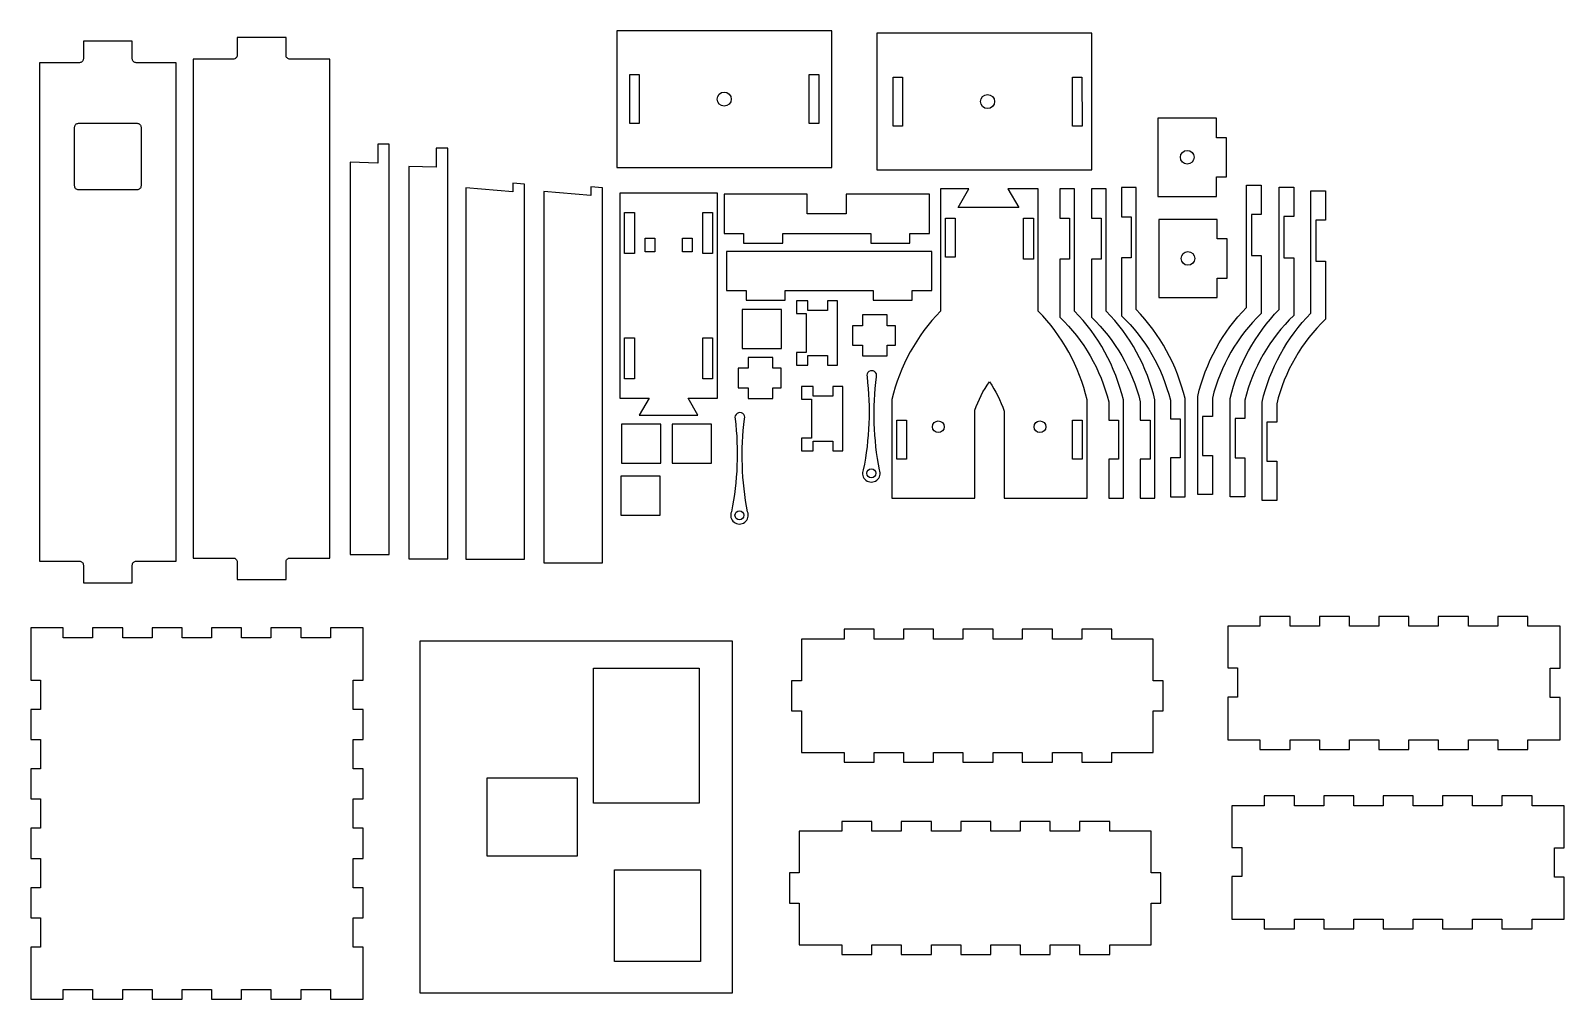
# Model space of a CAD drawing. Extents: x 3477 to 4262, y 1693 to 2189.
import ezdxf

# ---------------------------------------------------------------- set-up
doc = ezdxf.new("R2010")
doc.units = 0
doc.layers.get('0').update_dxf_attribs({"linetype": 'CONTINUOUS'})

msp = doc.modelspace()

# ---------------------------------------------------------------- linework, layer by layer
for points in [[(3776.89, 2118.96), (3886.89, 2118.96), (3886.89, 2188.96), (3776.89, 2188.96)], [(4019.93, 2117.7), (4019.93, 2187.7), (3909.93, 2187.7), (3909.93, 2117.7)], [(4019.93, 2117.7), (4019.93, 2187.7), (3909.93, 2187.7), (3909.93, 2117.7)], [(3783.59, 2166.46), (3788.39, 2166.46), (3788.39, 2141.46), (3783.59, 2141.46)], [(3875.39, 2166.46), (3880.19, 2166.46), (3880.19, 2141.46), (3875.39, 2141.46)], [(3918.28, 2165.2), (3923.08, 2165.2), (3923.08, 2140.2), (3918.28, 2140.2)], [(3918.28, 2165.2), (3923.08, 2165.2), (3923.08, 2140.2), (3918.28, 2140.2)], [(4010.07, 2140.2), (4010.08, 2165.2), (4014.88, 2165.2), (4014.89, 2140.2)], [(4010.07, 2140.2), (4010.08, 2165.2), (4014.88, 2165.2), (4014.89, 2140.2)], [(4053.74, 2144.19), (4053.74, 2104.19), (4083.74, 2104.19), (4083.74, 2114.19), (4088.74, 2114.19), (4088.74, 2134.19), (4083.74, 2134.19), (4083.74, 2144.19)], [(3640.53, 1920.97), (3660.53, 1920.97), (3660.53, 2130.97), (3654.63, 2130.97), (3654.63, 2121.18), (3640.53, 2121.67)], [(3670.51, 1918.86), (3690.51, 1918.86), (3690.51, 2128.86), (3684.61, 2128.86), (3684.61, 2119.07), (3670.51, 2119.56)], [(3729.79, 1918.57), (3729.79, 2110.42), (3723.79, 2110.95), (3723.79, 2106.47), (3699.79, 2108.57), (3699.79, 1918.57)], [(3769.6, 1916.75), (3769.6, 2108.6), (3763.6, 2109.12), (3763.6, 2104.65), (3739.6, 2106.75), (3739.6, 1916.75)], [(3828.45, 2105.9), (3778.45, 2105.9), (3778.45, 2000.9), (3793.45, 2000.9), (3788.45, 1992.24), (3818.45, 1992.24), (3813.45, 2000.9), (3828.45, 2000.9)], [(3894.22, 2105.25), (3894.22, 2095.25), (3874.22, 2095.25), (3874.22, 2105.25), (3831.81, 2105.25), (3831.81, 2085.25), (3841.81, 2085.25), (3841.81, 2080.25), (3861.81, 2080.25), (3861.81, 2085.25), (3906.81, 2085.25), (3906.81, 2080.25), (3926.81, 2080.25), (3926.81, 2085.25), (3936.81, 2085.25), (3936.81, 2105.25)], [(3780.95, 2095.9), (3785.95, 2095.9), (3785.95, 2074.9), (3780.95, 2074.9)], [(3820.95, 2095.9), (3825.95, 2095.9), (3825.95, 2074.9), (3820.95, 2074.9)], [(3950.01, 2093.06), (3950.01, 2073.06), (3945.01, 2073.06), (3945.01, 2093.06)], [(3985.01, 2072.06), (3985.01, 2093.06), (3990.01, 2093.06), (3990.01, 2072.06)], [(4054.1, 2092.44), (4054.1, 2052.44), (4084.1, 2052.44), (4084.1, 2062.44), (4089.1, 2062.44), (4089.1, 2082.44), (4084.1, 2082.44), (4084.1, 2092.44)], [(3796.45, 2082.81), (3796.45, 2075.81), (3791.45, 2075.81), (3791.45, 2082.81)], [(3815.45, 2082.81), (3815.45, 2075.81), (3810.45, 2075.81), (3810.45, 2082.81)], [(3938.05, 2076.04), (3833.05, 2076.04), (3833.05, 2056.04), (3843.05, 2056.04), (3843.05, 2051.04), (3863.05, 2051.04), (3863.05, 2056.04), (3908.05, 2056.04), (3908.05, 2051.04), (3928.05, 2051.04), (3928.05, 2056.04), (3938.05, 2056.04)], [(3873.77, 2024.32), (3868.77, 2024.32), (3868.77, 2017.82), (3874.66, 2017.82), (3874.66, 2022.82), (3884.66, 2022.82), (3884.66, 2017.82), (3889.77, 2017.82), (3889.77, 2050.82), (3884.66, 2050.82), (3884.66, 2045.82), (3874.66, 2045.82), (3874.66, 2050.82), (3868.77, 2050.82), (3868.77, 2044.32), (3873.77, 2044.32)], [(3841.11, 2026.4), (3861.11, 2026.4), (3861.11, 2046.4), (3841.11, 2046.4)], [(3902.53, 2043.56), (3902.53, 2038.06), (3897.53, 2038.06), (3897.53, 2028.06), (3902.53, 2028.06), (3902.53, 2022.56), (3915.2, 2022.56), (3915.2, 2028.06), (3919.53, 2028.06), (3919.53, 2038.06), (3915.2, 2038.06), (3915.2, 2043.56)], [(3780.95, 2031.9), (3785.95, 2031.9), (3785.95, 2010.9), (3780.95, 2010.9)], [(3820.95, 2031.9), (3825.95, 2031.9), (3825.95, 2010.9), (3820.95, 2010.9)], [(3844.08, 2021.77), (3844.08, 2016.27), (3839.08, 2016.27), (3839.08, 2006.27), (3844.08, 2006.27), (3844.08, 2000.77), (3856.75, 2000.77), (3856.75, 2006.27), (3861.08, 2006.27), (3861.08, 2016.27), (3856.75, 2016.27), (3856.75, 2021.77)], [(3876.47, 1980.51), (3871.47, 1980.51), (3871.47, 1974.01), (3877.36, 1974.01), (3877.36, 1979.01), (3887.36, 1979.01), (3887.36, 1974.01), (3892.47, 1974.01), (3892.47, 2007.01), (3887.36, 2007.01), (3887.36, 2002.01), (3877.36, 2002.01), (3877.36, 2007.01), (3871.47, 2007.01), (3871.47, 2000.51), (3876.47, 2000.51)], [(3779.41, 1967.71), (3799.41, 1967.71), (3799.41, 1987.71), (3779.41, 1987.71)], [(3805.31, 1967.71), (3825.31, 1967.71), (3825.31, 1987.71), (3805.31, 1987.71)], [(3925.15, 1989.75), (3925.15, 1969.75), (3920.15, 1969.75), (3920.15, 1989.75)], [(4015.01, 1969.75), (4010.01, 1969.75), (4010.01, 1989.75), (4015.01, 1989.75)], [(3779.03, 1941.06), (3799.03, 1941.06), (3799.03, 1961.06), (3779.03, 1961.06)], [(3493.82, 1878.46), (3493.82, 1883.46), (3477.12, 1883.46), (3477.12, 1856.76), (3482.12, 1856.76), (3482.12, 1841.76), (3477.12, 1841.76), (3477.12, 1826.36), (3482.12, 1826.36), (3482.12, 1811.36), (3477.12, 1811.36), (3477.12, 1795.96), (3482.12, 1795.96), (3482.12, 1780.96), (3477.12, 1780.96), (3477.12, 1765.56), (3482.12, 1765.56), (3482.12, 1750.56), (3477.12, 1750.56), (3477.12, 1735.16), (3482.12, 1735.16), (3482.12, 1720.16), (3477.12, 1720.16), (3477.12, 1693.46), (3493.82, 1693.46), (3493.82, 1698.46), (3508.82, 1698.46), (3508.82, 1693.46), (3524.22, 1693.46), (3524.22, 1698.46), (3539.22, 1698.46), (3539.22, 1693.46), (3554.62, 1693.46), (3554.62, 1698.46), (3569.62, 1698.46), (3569.62, 1693.46), (3585.02, 1693.46), (3585.02, 1698.46), (3600.02, 1698.46), (3600.02, 1693.46), (3615.42, 1693.46), (3615.42, 1698.46), (3630.42, 1698.46), (3630.42, 1693.46), (3647.12, 1693.46), (3647.12, 1720.16), (3642.12, 1720.16), (3642.12, 1735.16), (3647.12, 1735.16), (3647.12, 1750.56), (3642.12, 1750.56), (3642.12, 1765.56), (3647.12, 1765.56), (3647.12, 1780.96), (3642.12, 1780.96), (3642.12, 1795.96), (3647.12, 1795.96), (3647.12, 1811.36), (3642.12, 1811.36), (3642.12, 1826.36), (3647.12, 1826.36), (3647.12, 1841.76), (3642.12, 1841.76), (3642.12, 1856.76), (3647.12, 1856.76), (3647.12, 1883.46), (3630.42, 1883.46), (3630.42, 1878.46), (3615.42, 1878.46), (3615.42, 1883.46), (3600.02, 1883.46), (3600.02, 1878.46), (3585.02, 1878.46), (3585.02, 1883.46), (3569.62, 1883.46), (3569.62, 1878.46), (3554.62, 1878.46), (3554.62, 1883.46), (3539.22, 1883.46), (3539.22, 1878.46), (3524.22, 1878.46), (3524.22, 1883.46), (3508.82, 1883.46), (3508.82, 1878.46)], [(4094.41, 1862.98), (4094.41, 1847.98), (4089.41, 1847.98), (4089.41, 1826.28), (4105.91, 1826.28), (4105.91, 1821.28), (4121.31, 1821.28), (4121.31, 1826.28), (4136.31, 1826.28), (4136.31, 1821.28), (4151.71, 1821.28), (4151.71, 1826.28), (4166.71, 1826.28), (4166.71, 1821.28), (4182.11, 1821.28), (4182.11, 1826.28), (4197.11, 1826.28), (4197.11, 1821.28), (4212.51, 1821.28), (4212.51, 1826.28), (4227.51, 1826.28), (4227.51, 1821.28), (4242.91, 1821.28), (4242.91, 1826.28), (4259.41, 1826.28), (4259.41, 1847.78), (4254.41, 1847.78), (4254.41, 1862.78), (4259.41, 1862.78), (4259.41, 1884.28), (4242.91, 1884.28), (4242.91, 1889.28), (4227.51, 1889.28), (4227.51, 1884.28), (4212.51, 1884.28), (4212.51, 1889.28), (4197.11, 1889.28), (4197.11, 1884.28), (4182.11, 1884.28), (4182.11, 1889.28), (4166.71, 1889.28), (4166.71, 1884.28), (4151.71, 1884.28), (4151.71, 1889.28), (4136.31, 1889.28), (4136.31, 1884.28), (4121.31, 1884.28), (4121.31, 1889.28), (4105.91, 1889.28), (4105.91, 1884.28), (4089.41, 1884.28), (4089.41, 1862.98)], [(3836.11, 1876.74), (3676.11, 1876.74), (3676.11, 1696.74), (3836.11, 1696.74)], [(3969.36, 1814.73), (3969.36, 1819.73), (3984.36, 1819.73), (3984.36, 1814.73), (3999.76, 1814.73), (3999.76, 1819.73), (4014.76, 1819.73), (4014.76, 1814.73), (4030.16, 1814.73), (4030.16, 1819.73), (4051.36, 1819.73), (4051.36, 1841.03), (4056.36, 1841.03), (4056.36, 1856.43), (4051.36, 1856.43), (4051.36, 1877.73), (4030.16, 1877.73), (4030.16, 1882.73), (4014.76, 1882.73), (4014.76, 1877.73), (3999.76, 1877.73), (3999.76, 1882.73), (3984.36, 1882.73), (3984.36, 1877.73), (3969.36, 1877.73), (3969.36, 1882.73), (3953.96, 1882.73), (3953.96, 1877.73), (3938.96, 1877.73), (3938.96, 1882.73), (3923.56, 1882.73), (3923.56, 1877.73), (3908.56, 1877.73), (3908.56, 1882.73), (3893.16, 1882.73), (3893.16, 1877.73), (3871.36, 1877.73), (3871.36, 1856.43), (3866.36, 1856.43), (3866.36, 1841.03), (3871.36, 1841.03), (3871.36, 1819.73), (3893.16, 1819.73), (3893.16, 1814.73), (3908.56, 1814.73), (3908.56, 1819.73), (3923.56, 1819.73), (3923.56, 1814.73), (3938.96, 1814.73), (3938.96, 1819.73), (3953.96, 1819.73), (3953.96, 1814.73)], [(3819.05, 1793.81), (3765.05, 1793.81), (3765.05, 1862.81), (3819.05, 1862.81)], [(3710.61, 1806.74), (3756.61, 1806.74), (3756.61, 1766.74), (3710.61, 1766.74)], [(4096.6, 1771.21), (4096.6, 1756.21), (4091.6, 1756.21), (4091.6, 1734.51), (4108.1, 1734.51), (4108.1, 1729.51), (4123.5, 1729.51), (4123.5, 1734.51), (4138.5, 1734.51), (4138.5, 1729.51), (4153.9, 1729.51), (4153.9, 1734.51), (4168.9, 1734.51), (4168.9, 1729.51), (4184.3, 1729.51), (4184.3, 1734.51), (4199.3, 1734.51), (4199.3, 1729.51), (4214.7, 1729.51), (4214.7, 1734.51), (4229.7, 1734.51), (4229.7, 1729.51), (4245.1, 1729.51), (4245.1, 1734.51), (4261.6, 1734.51), (4261.6, 1756.01), (4256.6, 1756.01), (4256.6, 1771.01), (4261.6, 1771.01), (4261.6, 1792.51), (4245.1, 1792.51), (4245.1, 1797.51), (4229.7, 1797.51), (4229.7, 1792.51), (4214.7, 1792.51), (4214.7, 1797.51), (4199.3, 1797.51), (4199.3, 1792.51), (4184.3, 1792.51), (4184.3, 1797.51), (4168.9, 1797.51), (4168.9, 1792.51), (4153.9, 1792.51), (4153.9, 1797.51), (4138.5, 1797.51), (4138.5, 1792.51), (4123.5, 1792.51), (4123.5, 1797.51), (4108.1, 1797.51), (4108.1, 1792.51), (4091.6, 1792.51), (4091.6, 1771.21)], [(3968.26, 1716.4), (3968.26, 1721.4), (3983.26, 1721.4), (3983.26, 1716.4), (3998.66, 1716.4), (3998.66, 1721.4), (4013.66, 1721.4), (4013.66, 1716.4), (4029.06, 1716.4), (4029.06, 1721.4), (4050.27, 1721.4), (4050.27, 1742.7), (4055.27, 1742.7), (4055.27, 1758.1), (4050.27, 1758.1), (4050.27, 1779.4), (4029.06, 1779.4), (4029.06, 1784.4), (4013.66, 1784.4), (4013.66, 1779.4), (3998.66, 1779.4), (3998.66, 1784.4), (3983.26, 1784.4), (3983.26, 1779.4), (3968.26, 1779.4), (3968.26, 1784.4), (3952.86, 1784.4), (3952.86, 1779.4), (3937.86, 1779.4), (3937.86, 1784.4), (3922.46, 1784.4), (3922.46, 1779.4), (3907.46, 1779.4), (3907.46, 1784.4), (3892.06, 1784.4), (3892.06, 1779.4), (3870.27, 1779.4), (3870.27, 1758.1), (3865.27, 1758.1), (3865.27, 1742.7), (3870.27, 1742.7), (3870.27, 1721.4), (3892.06, 1721.4), (3892.06, 1716.4), (3907.46, 1716.4), (3907.46, 1721.4), (3922.46, 1721.4), (3922.46, 1716.4), (3937.86, 1716.4), (3937.86, 1721.4), (3952.86, 1721.4), (3952.86, 1716.4)], [(3819.82, 1759.74), (3819.82, 1712.74), (3775.82, 1712.74), (3775.82, 1759.74)]]:
    msp.add_lwpolyline(points, close=True)
for points in [[(3551.58, 1917.57), (3551.58, 2172.57), (3531.08, 2172.57, -0.414214), (3529.08, 2174.57), (3529.08, 2183.57), (3504.08, 2183.57), (3504.08, 2174.57, -0.414214), (3502.08, 2172.57), (3481.58, 2172.57), (3481.58, 1917.57), (3502.08, 1917.57, -0.414214), (3504.08, 1915.57), (3504.08, 1906.57), (3529.08, 1906.57), (3529.08, 1915.57, -0.414214), (3531.08, 1917.57)], [(3560.22, 2174.41), (3560.22, 1919.21), (3580.72, 1919.21, -0.414214), (3582.72, 1917.21), (3582.72, 1908.21), (3607.72, 1908.21), (3607.72, 1917.21, -0.414214), (3609.72, 1919.21), (3630.22, 1919.21), (3630.22, 2174.41), (3609.72, 2174.41, -0.414214), (3607.72, 2176.41), (3607.72, 2185.41), (3582.72, 2185.41), (3582.72, 2176.41, -0.414214), (3580.72, 2174.41)], [(3501.58, 2141.57), (3531.58, 2141.57, -0.414214), (3533.58, 2139.57), (3533.58, 2109.57, -0.414214), (3531.58, 2107.57), (3501.58, 2107.57, -0.414214), (3499.58, 2109.57), (3499.58, 2139.57, -0.414214)], [(3975.01, 1994.35), (3975.01, 1949.75), (4017.51, 1949.75), (4017.51, 2000.04, 0.135625), (3992.51, 2045.56), (3992.51, 2108.06), (3977.01, 2108.06), (3982.51, 2098.53), (3951.51, 2098.53), (3957.01, 2108.06), (3942.51, 2108.06), (3942.51, 2045.56, 0.134848), (3917.58, 2000.32), (3917.58, 1949.75), (3960.15, 1949.75), (3960.15, 1994.78, -0.07468), (3967.51, 2009.36, -0.076724)], [(4028.53, 1989.75), (4033.53, 1989.75), (4033.53, 1969.75), (4028.53, 1969.75), (4028.53, 1949.75), (4036.03, 1949.75), (4036.03, 2000.04, 0.135625), (4011.03, 2045.56), (4011.03, 2108.06), (4003.53, 2108.06), (4003.53, 2093.06), (4008.53, 2093.06), (4008.53, 2072.06), (4003.53, 2072.06), (4003.53, 2042.44, -0.141677), (4028.53, 1999.14)], [(4044.7, 1989.75), (4049.7, 1989.75), (4049.7, 1969.75), (4044.7, 1969.75), (4044.7, 1949.75), (4052.2, 1949.75), (4052.2, 2000.04, 0.135625), (4027.2, 2045.56), (4027.2, 2108.06), (4019.7, 2108.06), (4019.7, 2093.06), (4024.7, 2093.06), (4024.7, 2072.06), (4019.7, 2072.06), (4019.7, 2042.44, -0.141677), (4044.7, 1999.14)], [(4060.09, 1990.48), (4065.09, 1990.48), (4065.09, 1970.48), (4060.09, 1970.48), (4060.09, 1950.48), (4067.59, 1950.48), (4067.59, 2000.76, 0.135625), (4042.59, 2046.29), (4042.59, 2108.78), (4035.09, 2108.78), (4035.09, 2093.78), (4040.09, 2093.78), (4040.09, 2072.78), (4035.09, 2072.78), (4035.09, 2043.17, -0.141677), (4060.09, 1999.87)], [(4081.57, 1991.62), (4076.57, 1991.62), (4076.57, 1971.62), (4081.57, 1971.62), (4081.57, 1951.62), (4074.07, 1951.62), (4074.07, 2001.9, -0.135625), (4099.07, 2047.43), (4099.07, 2109.92), (4106.57, 2109.92), (4106.57, 2094.92), (4101.57, 2094.92), (4101.57, 2073.92), (4106.57, 2073.92), (4106.57, 2044.31, 0.141677), (4081.57, 2001.01)], [(4098.18, 1990.53), (4093.18, 1990.53), (4093.18, 1970.53), (4098.18, 1970.53), (4098.18, 1950.53), (4090.68, 1950.53), (4090.68, 2000.81, -0.135625), (4115.68, 2046.33), (4115.68, 2108.83), (4123.18, 2108.83), (4123.18, 2093.83), (4118.18, 2093.83), (4118.18, 2072.83), (4123.18, 2072.83), (4123.18, 2043.22, 0.141677), (4098.18, 1999.91)], [(4114.46, 1988.71), (4109.46, 1988.71), (4109.46, 1968.71), (4114.46, 1968.71), (4114.46, 1948.71), (4106.96, 1948.71), (4106.96, 1998.99, -0.135625), (4131.96, 2044.51), (4131.96, 2107.01), (4139.46, 2107.01), (4139.46, 2092.01), (4134.46, 2092.01), (4134.46, 2071.01), (4139.46, 2071.01), (4139.46, 2041.39, 0.141677), (4114.46, 1998.09)], [(3903.01, 1964.34, 1.513606), (3911.29, 1964.28, -0.079927), (3909.75, 2011.9, 1.288806), (3904.91, 2011.94, -0.079903)], [(3835.55, 1942.88, 1.513606), (3843.83, 1942.81, -0.079927), (3842.29, 1990.44, 1.288806), (3837.45, 1990.48, -0.079903)]]:
    msp.add_lwpolyline(points, format="xyb", close=True)
for centre, radius in [((3831.89, 2153.96), 3.6), ((3966.58, 2152.7), 3.6), ((4068.74, 2124.19), 3.5), ((4069.1, 2072.44), 3.5), ((3941.37, 1986.34), 3), ((3993.37, 1986.34), 3), ((3907.14, 1962.54), 2.3), ((3839.68, 1941.08), 2.3)]:
    msp.add_circle(centre, radius)

doc.saveas('drawing.dxf')
